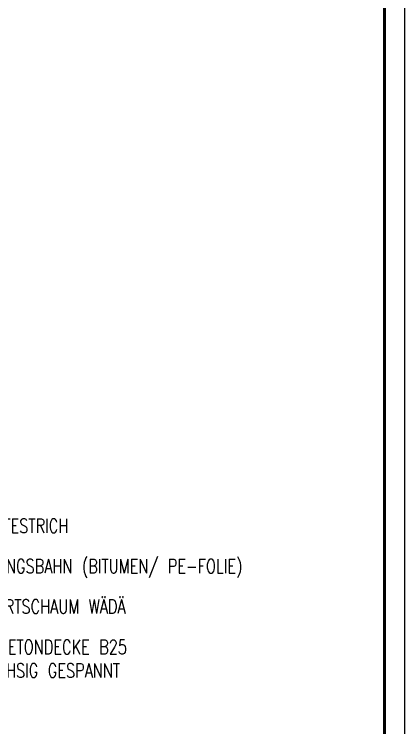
# Model space of a CAD drawing. Extents: x 0 to 21025, y 0 to 14850.
# Drawn here: x 18610 to 21025, y 4414 to 8828 of the extents above; entities that cross this region are included whole.
import ezdxf

# ---------------------------------------------------------------- set-up
doc = ezdxf.new("R2010")
doc.units = 0
doc.header["$LTSCALE"] = 175
doc.layers.get('0').update_dxf_attribs({"linetype": 'CONTINUOUS'})
doc.layers.add('LEGENDE-35', color=7, linetype='CONTINUOUS')
doc.styles.get("Standard").update_dxf_attribs({"font": 'TXT.SHX', "width": 0.75})

msp = doc.modelspace()

# ---------------------------------------------------------------- linework, layer by layer
msp.add_lwpolyline([(0, 0), (21025, 0), (21025, 14850), (0, 14850)], close=True)
at = {"const_width": 17.5}
msp.add_lwpolyline([(500, 125), (20900, 125), (20900, 14725), (500, 14725)], close=True, dxfattribs=at)

# ---------------------------------------------------------------- texts
at = {"layer": 'LEGENDE-35', "width": 0.75}
for s, p in [('ZEMENTESTRICH', (18250, 5620)), ('DICHTUNGSBAHN (BITUMEN/ PE-FOLIE)', (18250, 5370)), ('PS-HARTSCHAUM WÄDÄ', (18250, 5120)), ('STAHLBETONDECKE B25', (18250, 4870)), ('ZWEIACHSIG GESPANNT', (18250, 4724.166667))]:
    msp.add_text(s, height=87.5, dxfattribs=at).set_placement(p)

doc.saveas('drawing.dxf')
